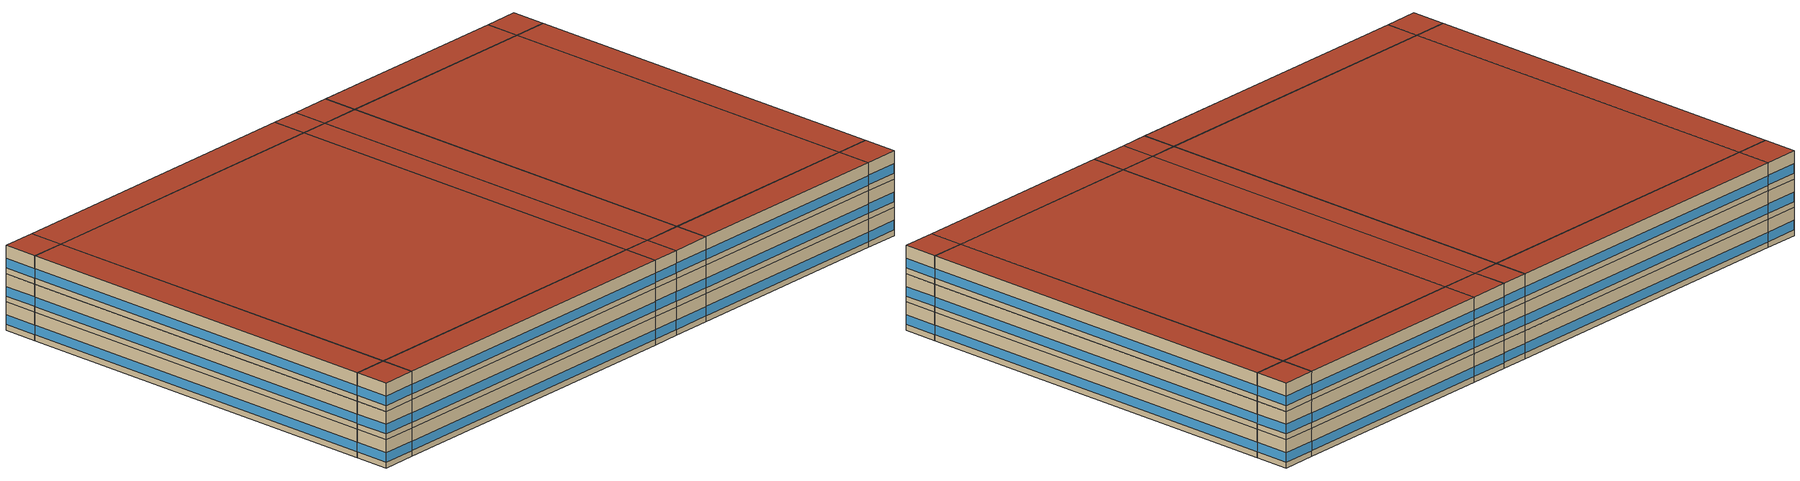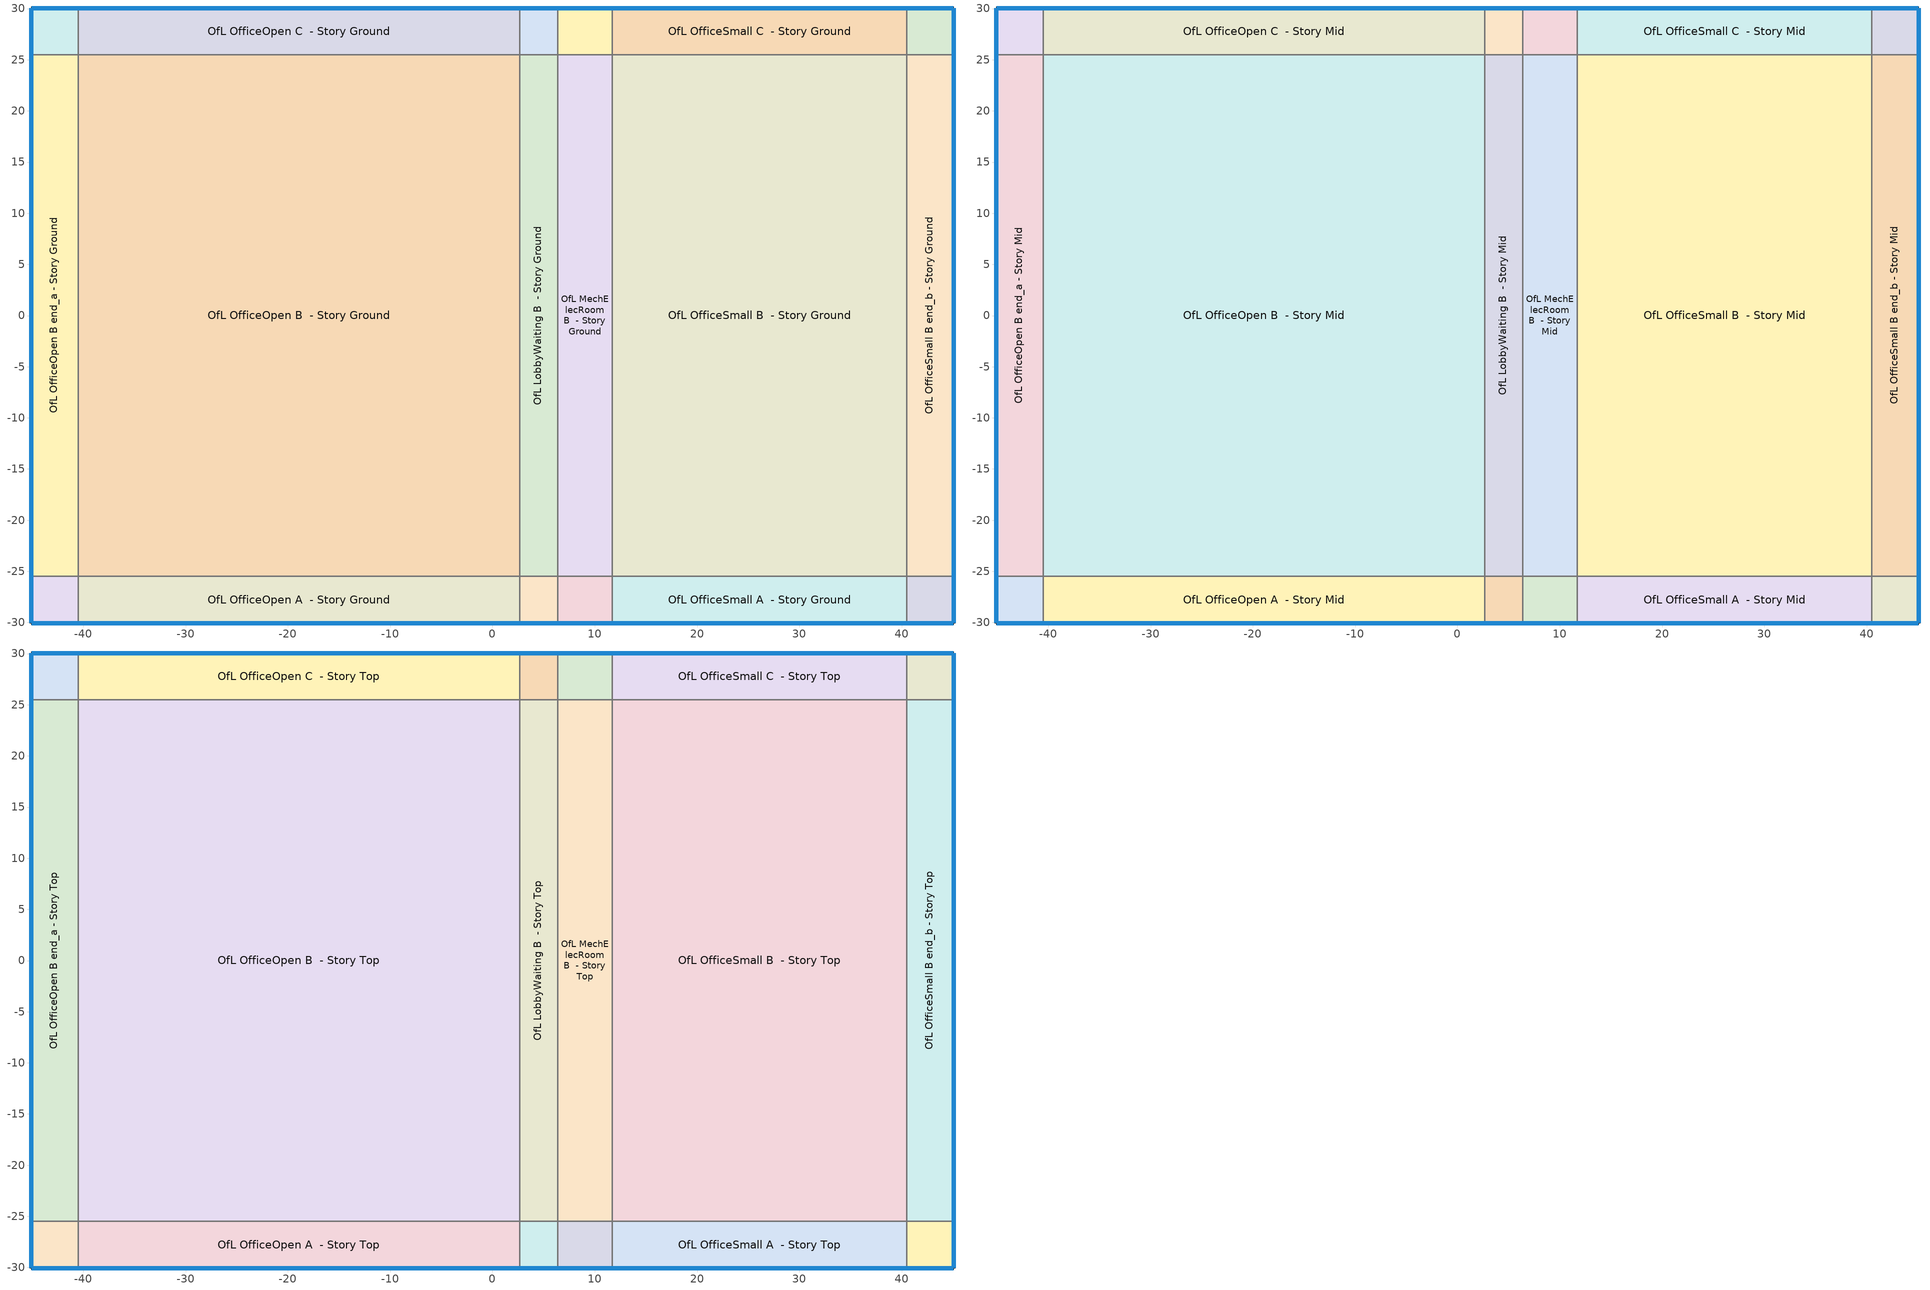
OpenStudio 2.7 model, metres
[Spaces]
OfL OfficeOpen A end_a - Story Ground
 floor ground: -45.08,-30.05 -45.08,-25.48 -40.5,-25.48 -40.5,-30.05 z0
 wall outside: -45.08,-25.48 -45.08,-30.05 -40.5,-30.05 z0:3.66
 wall to OfL OfficeOpen B end_a - Story Ground: -40.5,-25.48 -45.08,-25.48 z0:3.66
 wall to OfL OfficeOpen A  - Story Ground: -40.5,-30.05 -40.5,-25.48 z0:3.66
 window: -45.05,-30.05 -40.53,-30.05 / -45.08,-25.5 -45.08,-30.02 z0.76:1.98
OfL OfficeOpen B end_a - Story Ground
 floor ground: -45.08,-25.48 -45.08,25.48 -40.5,25.48 -40.5,-25.48 z0
 wall outside: -45.08,25.48 -45.08,-25.48 z0:3.66
 wall to OfL OfficeOpen C end_a - Story Ground: -40.5,25.48 -45.08,25.48 z0:3.66
 wall to OfL OfficeOpen B  - Story Ground: -40.5,-25.48 -40.5,25.48 z0:3.66
 window: -45.08,25.45 -45.08,-25.45 z0.76:1.97
OfL OfficeOpen C end_a - Story Ground
 floor ground: -45.08,25.48 -45.08,30.05 -40.5,30.05 -40.5,25.48 z0
 wall outside: -40.5,30.05 -45.08,30.05 -45.08,25.48 z0:3.66
 wall to OfL OfficeOpen C  - Story Ground: -40.5,25.48 -40.5,30.05 z0:3.66
 window: -45.08,30.02 -45.08,25.5 / -40.53,30.05 -45.05,30.05 z0.76:1.98
OfL OfficeOpen A  - Story Ground
 floor ground: -40.5,-30.05 -40.5,-25.48 2.67,-25.48 2.67,-30.05 z0
 wall outside: -40.5,-30.05 2.67,-30.05 z0:3.66
 wall to OfL OfficeOpen B  - Story Ground: 2.67,-25.48 -40.5,-25.48 z0:3.66
 wall to OfL LobbyWaiting A  - Story Ground: 2.67,-30.05 2.67,-25.48 z0:3.66
 window: -40.48,-30.05 2.64,-30.05 z0.76:1.97
OfL OfficeOpen B  - Story Ground
 floor ground: -40.5,-25.48 -40.5,25.48 2.67,25.48 2.67,-25.48 z0
 wall to OfL OfficeOpen C  - Story Ground: 2.67,25.48 -40.5,25.48 z0:3.66
 wall to OfL LobbyWaiting B  - Story Ground: 2.67,-25.48 2.67,25.48 z0:3.66
OfL OfficeOpen C  - Story Ground
 floor ground: -40.5,25.48 -40.5,30.05 2.67,30.05 2.67,25.48 z0
 wall outside: 2.67,30.05 -40.5,30.05 z0:3.66
 wall to OfL LobbyWaiting C  - Story Ground: 2.67,25.48 2.67,30.05 z0:3.66
 window: 2.64,30.05 -40.48,30.05 z0.76:1.97
OfL LobbyWaiting A  - Story Ground
 floor ground: 2.67,-30.05 2.67,-25.48 6.38,-25.48 6.38,-30.05 z0
 wall outside: 2.67,-30.05 6.38,-30.05 z0:3.66
 wall to OfL LobbyWaiting B  - Story Ground: 6.38,-25.48 2.67,-25.48 z0:3.66
 wall to OfL MechElecRoom A  - Story Ground: 6.38,-30.05 6.38,-25.48 z0:3.66
 window: 2.69,-30.05 6.36,-30.05 z0.76:1.99
OfL LobbyWaiting B  - Story Ground
 floor ground: 2.67,-25.48 2.67,25.48 6.38,25.48 6.38,-25.48 z0
 wall to OfL LobbyWaiting C  - Story Ground: 6.38,25.48 2.67,25.48 z0:3.66
 wall to OfL MechElecRoom B  - Story Ground: 6.38,-25.48 6.38,25.48 z0:3.66
OfL LobbyWaiting C  - Story Ground
 floor ground: 2.67,25.48 2.67,30.05 6.38,30.05 6.38,25.48 z0
 wall outside: 6.38,30.05 2.67,30.05 z0:3.66
 wall to OfL MechElecRoom C  - Story Ground: 6.38,25.48 6.38,30.05 z0:3.66
 window: 6.36,30.05 2.69,30.05 z0.76:1.99
OfL MechElecRoom A  - Story Ground
 floor ground: 6.38,-30.05 6.38,-25.48 11.68,-25.48 11.68,-30.05 z0
 wall outside: 6.38,-30.05 11.68,-30.05 z0:3.66
 wall to OfL MechElecRoom B  - Story Ground: 11.68,-25.48 6.38,-25.48 z0:3.66
 wall to OfL OfficeSmall A  - Story Ground: 11.68,-30.05 11.68,-25.48 z0:3.66
 window: 6.41,-30.05 11.66,-30.05 z0.76:1.98
OfL MechElecRoom B  - Story Ground
 floor ground: 6.38,-25.48 6.38,25.48 11.68,25.48 11.68,-25.48 z0
 wall to OfL MechElecRoom C  - Story Ground: 11.68,25.48 6.38,25.48 z0:3.66
 wall to OfL OfficeSmall B  - Story Ground: 11.68,-25.48 11.68,25.48 z0:3.66
OfL MechElecRoom C  - Story Ground
 floor ground: 6.38,25.48 6.38,30.05 11.68,30.05 11.68,25.48 z0
 wall outside: 11.68,30.05 6.38,30.05 z0:3.66
 wall to OfL OfficeSmall C  - Story Ground: 11.68,25.48 11.68,30.05 z0:3.66
 window: 11.66,30.05 6.41,30.05 z0.76:1.98
OfL OfficeSmall A  - Story Ground
 floor ground: 11.68,-30.05 11.68,-25.48 40.5,-25.48 40.5,-30.05 z0
 wall outside: 11.68,-30.05 40.5,-30.05 z0:3.66
 wall to OfL OfficeSmall B  - Story Ground: 40.5,-25.48 11.68,-25.48 z0:3.66
 wall to OfL OfficeSmall A end_b - Story Ground: 40.5,-30.05 40.5,-25.48 z0:3.66
 window: 11.71,-30.05 40.48,-30.05 z0.76:1.97
OfL OfficeSmall B  - Story Ground
 floor ground: 11.68,-25.48 11.68,25.48 40.5,25.48 40.5,-25.48 z0
 wall to OfL OfficeSmall C  - Story Ground: 40.5,25.48 11.68,25.48 z0:3.66
 wall to OfL OfficeSmall B end_b - Story Ground: 40.5,-25.48 40.5,25.48 z0:3.66
OfL OfficeSmall C  - Story Ground
 floor ground: 11.68,25.48 11.68,30.05 40.5,30.05 40.5,25.48 z0
 wall outside: 40.5,30.05 11.68,30.05 z0:3.66
 wall to OfL OfficeSmall C end_b - Story Ground: 40.5,25.48 40.5,30.05 z0:3.66
 window: 40.48,30.05 11.71,30.05 z0.76:1.97
OfL OfficeSmall A end_b - Story Ground
 floor ground: 40.5,-30.05 40.5,-25.48 45.08,-25.48 45.08,-30.05 z0
 wall outside: 40.5,-30.05 45.08,-30.05 45.08,-25.48 z0:3.66
 wall to OfL OfficeSmall B end_b - Story Ground: 45.08,-25.48 40.5,-25.48 z0:3.66
 window: 40.53,-30.05 45.05,-30.05 / 45.08,-30.02 45.08,-25.5 z0.76:1.98
OfL OfficeSmall B end_b - Story Ground
 floor ground: 40.5,-25.48 40.5,25.48 45.08,25.48 45.08,-25.48 z0
 wall outside: 45.08,-25.48 45.08,25.48 z0:3.66
 wall to OfL OfficeSmall C end_b - Story Ground: 45.08,25.48 40.5,25.48 z0:3.66
 window: 45.08,-25.45 45.08,25.45 z0.76:1.97
OfL OfficeSmall C end_b - Story Ground
 floor ground: 40.5,25.48 40.5,30.05 45.08,30.05 45.08,25.48 z0
 wall outside: 45.08,25.48 45.08,30.05 40.5,30.05 z0:3.66
 window: 45.08,25.5 45.08,30.02 / 45.05,30.05 40.53,30.05 z0.76:1.98
OfL OfficeOpen A end_a - Story Mid
 floor to OfL OfficeOpen A end_a - Story Ground: -45.08,-30.05 -45.08,-25.48 -40.5,-25.48 -40.5,-30.05 z3.66
 wall outside: -45.08,-25.48 -45.08,-30.05 -40.5,-30.05 z3.66:7.32
 wall to OfL OfficeOpen B end_a - Story Mid: -40.5,-25.48 -45.08,-25.48 z3.66:7.32
 wall to OfL OfficeOpen A  - Story Mid: -40.5,-30.05 -40.5,-25.48 z3.66:7.32
 window: -45.08,-25.5 -45.08,-30.02 / -45.05,-30.05 -40.53,-30.05 z4.42:5.64
OfL OfficeOpen B end_a - Story Mid
 floor to OfL OfficeOpen B end_a - Story Ground: -45.08,-25.48 -45.08,25.48 -40.5,25.48 -40.5,-25.48 z3.66
 wall outside: -45.08,25.48 -45.08,-25.48 z3.66:7.32
 wall to OfL OfficeOpen C end_a - Story Mid: -40.5,25.48 -45.08,25.48 z3.66:7.32
 wall to OfL OfficeOpen B  - Story Mid: -40.5,-25.48 -40.5,25.48 z3.66:7.32
 window: -45.08,25.45 -45.08,-25.45 z4.42:5.63
OfL OfficeOpen C end_a - Story Mid
 floor to OfL OfficeOpen C end_a - Story Ground: -45.08,25.48 -45.08,30.05 -40.5,30.05 -40.5,25.48 z3.66
 wall outside: -40.5,30.05 -45.08,30.05 -45.08,25.48 z3.66:7.32
 wall to OfL OfficeOpen C  - Story Mid: -40.5,25.48 -40.5,30.05 z3.66:7.32
 window: -40.53,30.05 -45.05,30.05 / -45.08,30.02 -45.08,25.5 z4.42:5.64
OfL OfficeOpen A  - Story Mid
 floor to OfL OfficeOpen A  - Story Ground: -40.5,-30.05 -40.5,-25.48 2.67,-25.48 2.67,-30.05 z3.66
 wall outside: -40.5,-30.05 2.67,-30.05 z3.66:7.32
 wall to OfL OfficeOpen B  - Story Mid: 2.67,-25.48 -40.5,-25.48 z3.66:7.32
 wall to OfL LobbyWaiting A  - Story Mid: 2.67,-30.05 2.67,-25.48 z3.66:7.32
 window: -40.48,-30.05 2.64,-30.05 z4.42:5.63
OfL OfficeOpen B  - Story Mid
 floor to OfL OfficeOpen B  - Story Ground: -40.5,-25.48 -40.5,25.48 2.67,25.48 2.67,-25.48 z3.66
 wall to OfL OfficeOpen C  - Story Mid: 2.67,25.48 -40.5,25.48 z3.66:7.32
 wall to OfL LobbyWaiting B  - Story Mid: 2.67,-25.48 2.67,25.48 z3.66:7.32
OfL OfficeOpen C  - Story Mid
 floor to OfL OfficeOpen C  - Story Ground: -40.5,25.48 -40.5,30.05 2.67,30.05 2.67,25.48 z3.66
 wall outside: 2.67,30.05 -40.5,30.05 z3.66:7.32
 wall to OfL LobbyWaiting C  - Story Mid: 2.67,25.48 2.67,30.05 z3.66:7.32
 window: 2.64,30.05 -40.48,30.05 z4.42:5.63
OfL LobbyWaiting A  - Story Mid
 floor to OfL LobbyWaiting A  - Story Ground: 2.67,-30.05 2.67,-25.48 6.38,-25.48 6.38,-30.05 z3.66
 wall outside: 2.67,-30.05 6.38,-30.05 z3.66:7.32
 wall to OfL LobbyWaiting B  - Story Mid: 6.38,-25.48 2.67,-25.48 z3.66:7.32
 wall to OfL MechElecRoom A  - Story Mid: 6.38,-30.05 6.38,-25.48 z3.66:7.32
 window: 2.69,-30.05 6.36,-30.05 z4.42:5.64
OfL LobbyWaiting B  - Story Mid
 floor to OfL LobbyWaiting B  - Story Ground: 2.67,-25.48 2.67,25.48 6.38,25.48 6.38,-25.48 z3.66
 wall to OfL LobbyWaiting C  - Story Mid: 6.38,25.48 2.67,25.48 z3.66:7.32
 wall to OfL MechElecRoom B  - Story Mid: 6.38,-25.48 6.38,25.48 z3.66:7.32
OfL LobbyWaiting C  - Story Mid
 floor to OfL LobbyWaiting C  - Story Ground: 2.67,25.48 2.67,30.05 6.38,30.05 6.38,25.48 z3.66
 wall outside: 6.38,30.05 2.67,30.05 z3.66:7.32
 wall to OfL MechElecRoom C  - Story Mid: 6.38,25.48 6.38,30.05 z3.66:7.32
 window: 6.36,30.05 2.69,30.05 z4.42:5.64
OfL MechElecRoom A  - Story Mid
 floor to OfL MechElecRoom A  - Story Ground: 6.38,-30.05 6.38,-25.48 11.68,-25.48 11.68,-30.05 z3.66
 wall outside: 6.38,-30.05 11.68,-30.05 z3.66:7.32
 wall to OfL MechElecRoom B  - Story Mid: 11.68,-25.48 6.38,-25.48 z3.66:7.32
 wall to OfL OfficeSmall A  - Story Mid: 11.68,-30.05 11.68,-25.48 z3.66:7.32
 window: 6.41,-30.05 11.66,-30.05 z4.42:5.64
OfL MechElecRoom B  - Story Mid
 floor to OfL MechElecRoom B  - Story Ground: 6.38,-25.48 6.38,25.48 11.68,25.48 11.68,-25.48 z3.66
 wall to OfL MechElecRoom C  - Story Mid: 11.68,25.48 6.38,25.48 z3.66:7.32
 wall to OfL OfficeSmall B  - Story Mid: 11.68,-25.48 11.68,25.48 z3.66:7.32
OfL MechElecRoom C  - Story Mid
 floor to OfL MechElecRoom C  - Story Ground: 6.38,25.48 6.38,30.05 11.68,30.05 11.68,25.48 z3.66
 wall outside: 11.68,30.05 6.38,30.05 z3.66:7.32
 wall to OfL OfficeSmall C  - Story Mid: 11.68,25.48 11.68,30.05 z3.66:7.32
 window: 11.66,30.05 6.41,30.05 z4.42:5.64
OfL OfficeSmall A  - Story Mid
 floor to OfL OfficeSmall A  - Story Ground: 11.68,-30.05 11.68,-25.48 40.5,-25.48 40.5,-30.05 z3.66
 wall outside: 11.68,-30.05 40.5,-30.05 z3.66:7.32
 wall to OfL OfficeSmall B  - Story Mid: 40.5,-25.48 11.68,-25.48 z3.66:7.32
 wall to OfL OfficeSmall A end_b - Story Mid: 40.5,-30.05 40.5,-25.48 z3.66:7.32
 window: 11.71,-30.05 40.48,-30.05 z4.42:5.63
OfL OfficeSmall B  - Story Mid
 floor to OfL OfficeSmall B  - Story Ground: 11.68,-25.48 11.68,25.48 40.5,25.48 40.5,-25.48 z3.66
 wall to OfL OfficeSmall C  - Story Mid: 40.5,25.48 11.68,25.48 z3.66:7.32
 wall to OfL OfficeSmall B end_b - Story Mid: 40.5,-25.48 40.5,25.48 z3.66:7.32
OfL OfficeSmall C  - Story Mid
 floor to OfL OfficeSmall C  - Story Ground: 11.68,25.48 11.68,30.05 40.5,30.05 40.5,25.48 z3.66
 wall outside: 40.5,30.05 11.68,30.05 z3.66:7.32
 wall to OfL OfficeSmall C end_b - Story Mid: 40.5,25.48 40.5,30.05 z3.66:7.32
 window: 40.48,30.05 11.71,30.05 z4.42:5.63
OfL OfficeSmall A end_b - Story Mid
 floor to OfL OfficeSmall A end_b - Story Ground: 40.5,-30.05 40.5,-25.48 45.08,-25.48 45.08,-30.05 z3.66
 wall outside: 40.5,-30.05 45.08,-30.05 45.08,-25.48 z3.66:7.32
 wall to OfL OfficeSmall B end_b - Story Mid: 45.08,-25.48 40.5,-25.48 z3.66:7.32
 window: 45.08,-30.02 45.08,-25.5 / 40.53,-30.05 45.05,-30.05 z4.42:5.64
OfL OfficeSmall B end_b - Story Mid
 floor to OfL OfficeSmall B end_b - Story Ground: 40.5,-25.48 40.5,25.48 45.08,25.48 45.08,-25.48 z3.66
 wall outside: 45.08,-25.48 45.08,25.48 z3.66:7.32
 wall to OfL OfficeSmall C end_b - Story Mid: 45.08,25.48 40.5,25.48 z3.66:7.32
 window: 45.08,-25.45 45.08,25.45 z4.42:5.63
OfL OfficeSmall C end_b - Story Mid
 floor to OfL OfficeSmall C end_b - Story Ground: 40.5,25.48 40.5,30.05 45.08,30.05 45.08,25.48 z3.66
 wall outside: 45.08,25.48 45.08,30.05 40.5,30.05 z3.66:7.32
 window: 45.05,30.05 40.53,30.05 / 45.08,25.5 45.08,30.02 z4.42:5.64
OfL OfficeOpen A end_a - Story Top
 floor to OfL OfficeOpen A end_a - Story Mid: -45.08,-30.05 -45.08,-25.48 -40.5,-25.48 -40.5,-30.05 z7.32
 wall outside: -45.08,-25.48 -45.08,-30.05 -40.5,-30.05 z7.32:10.97
 wall to OfL OfficeOpen B end_a - Story Top: -40.5,-25.48 -45.08,-25.48 z7.32:10.97
 wall to OfL OfficeOpen A  - Story Top: -40.5,-30.05 -40.5,-25.48 z7.32:10.97
 window: -45.08,-25.5 -45.08,-30.02 / -45.05,-30.05 -40.53,-30.05 z8.08:9.3
 roof outside: -40.5,-30.05 -40.5,-25.48 -45.08,-25.48 -45.08,-30.05 z10.97
OfL OfficeOpen B end_a - Story Top
 floor to OfL OfficeOpen B end_a - Story Mid: -45.08,-25.48 -45.08,25.48 -40.5,25.48 -40.5,-25.48 z7.32
 wall outside: -45.08,25.48 -45.08,-25.48 z7.32:10.97
 wall to OfL OfficeOpen C end_a - Story Top: -40.5,25.48 -45.08,25.48 z7.32:10.97
 wall to OfL OfficeOpen B  - Story Top: -40.5,-25.48 -40.5,25.48 z7.32:10.97
 window: -45.08,25.45 -45.08,-25.45 z8.08:9.29
 roof outside: -40.5,-25.48 -40.5,25.48 -45.08,25.48 -45.08,-25.48 z10.97
OfL OfficeOpen C end_a - Story Top
 floor to OfL OfficeOpen C end_a - Story Mid: -45.08,25.48 -45.08,30.05 -40.5,30.05 -40.5,25.48 z7.32
 wall outside: -40.5,30.05 -45.08,30.05 -45.08,25.48 z7.32:10.97
 wall to OfL OfficeOpen C  - Story Top: -40.5,25.48 -40.5,30.05 z7.32:10.97
 window: -45.08,30.02 -45.08,25.5 / -40.53,30.05 -45.05,30.05 z8.08:9.3
 roof outside: -40.5,25.48 -40.5,30.05 -45.08,30.05 -45.08,25.48 z10.97
OfL OfficeOpen A  - Story Top
 floor to OfL OfficeOpen A  - Story Mid: -40.5,-30.05 -40.5,-25.48 2.67,-25.48 2.67,-30.05 z7.32
 wall outside: -40.5,-30.05 2.67,-30.05 z7.32:10.97
 wall to OfL OfficeOpen B  - Story Top: 2.67,-25.48 -40.5,-25.48 z7.32:10.97
 wall to OfL LobbyWaiting A  - Story Top: 2.67,-30.05 2.67,-25.48 z7.32:10.97
 window: -40.48,-30.05 2.64,-30.05 z8.08:9.29
 roof outside: 2.67,-30.05 2.67,-25.48 -40.5,-25.48 -40.5,-30.05 z10.97
OfL OfficeOpen B  - Story Top
 floor to OfL OfficeOpen B  - Story Mid: -40.5,-25.48 -40.5,25.48 2.67,25.48 2.67,-25.48 z7.32
 wall to OfL OfficeOpen C  - Story Top: 2.67,25.48 -40.5,25.48 z7.32:10.97
 wall to OfL LobbyWaiting B  - Story Top: 2.67,-25.48 2.67,25.48 z7.32:10.97
 roof outside: 2.67,-25.48 2.67,25.48 -40.5,25.48 -40.5,-25.48 z10.97
OfL OfficeOpen C  - Story Top
 floor to OfL OfficeOpen C  - Story Mid: -40.5,25.48 -40.5,30.05 2.67,30.05 2.67,25.48 z7.32
 wall outside: 2.67,30.05 -40.5,30.05 z7.32:10.97
 wall to OfL LobbyWaiting C  - Story Top: 2.67,25.48 2.67,30.05 z7.32:10.97
 window: 2.64,30.05 -40.48,30.05 z8.08:9.29
 roof outside: 2.67,25.48 2.67,30.05 -40.5,30.05 -40.5,25.48 z10.97
OfL LobbyWaiting A  - Story Top
 floor to OfL LobbyWaiting A  - Story Mid: 2.67,-30.05 2.67,-25.48 6.38,-25.48 6.38,-30.05 z7.32
 wall outside: 2.67,-30.05 6.38,-30.05 z7.32:10.97
 wall to OfL LobbyWaiting B  - Story Top: 6.38,-25.48 2.67,-25.48 z7.32:10.97
 wall to OfL MechElecRoom A  - Story Top: 6.38,-30.05 6.38,-25.48 z7.32:10.97
 window: 2.69,-30.05 6.36,-30.05 z8.08:9.3
 roof outside: 6.38,-30.05 6.38,-25.48 2.67,-25.48 2.67,-30.05 z10.97
OfL LobbyWaiting B  - Story Top
 floor to OfL LobbyWaiting B  - Story Mid: 2.67,-25.48 2.67,25.48 6.38,25.48 6.38,-25.48 z7.32
 wall to OfL LobbyWaiting C  - Story Top: 6.38,25.48 2.67,25.48 z7.32:10.97
 wall to OfL MechElecRoom B  - Story Top: 6.38,-25.48 6.38,25.48 z7.32:10.97
 roof outside: 6.38,-25.48 6.38,25.48 2.67,25.48 2.67,-25.48 z10.97
OfL LobbyWaiting C  - Story Top
 floor to OfL LobbyWaiting C  - Story Mid: 2.67,25.48 2.67,30.05 6.38,30.05 6.38,25.48 z7.32
 wall outside: 6.38,30.05 2.67,30.05 z7.32:10.97
 wall to OfL MechElecRoom C  - Story Top: 6.38,25.48 6.38,30.05 z7.32:10.97
 window: 6.36,30.05 2.69,30.05 z8.08:9.3
 roof outside: 6.38,25.48 6.38,30.05 2.67,30.05 2.67,25.48 z10.97
OfL MechElecRoom A  - Story Top
 floor to OfL MechElecRoom A  - Story Mid: 6.38,-30.05 6.38,-25.48 11.68,-25.48 11.68,-30.05 z7.32
 wall outside: 6.38,-30.05 11.68,-30.05 z7.32:10.97
 wall to OfL MechElecRoom B  - Story Top: 11.68,-25.48 6.38,-25.48 z7.32:10.97
 wall to OfL OfficeSmall A  - Story Top: 11.68,-30.05 11.68,-25.48 z7.32:10.97
 window: 6.41,-30.05 11.66,-30.05 z8.08:9.3
 roof outside: 11.68,-30.05 11.68,-25.48 6.38,-25.48 6.38,-30.05 z10.97
OfL MechElecRoom B  - Story Top
 floor to OfL MechElecRoom B  - Story Mid: 6.38,-25.48 6.38,25.48 11.68,25.48 11.68,-25.48 z7.32
 wall to OfL MechElecRoom C  - Story Top: 11.68,25.48 6.38,25.48 z7.32:10.97
 wall to OfL OfficeSmall B  - Story Top: 11.68,-25.48 11.68,25.48 z7.32:10.97
 roof outside: 11.68,-25.48 11.68,25.48 6.38,25.48 6.38,-25.48 z10.97
OfL MechElecRoom C  - Story Top
 floor to OfL MechElecRoom C  - Story Mid: 6.38,25.48 6.38,30.05 11.68,30.05 11.68,25.48 z7.32
 wall outside: 11.68,30.05 6.38,30.05 z7.32:10.97
 wall to OfL OfficeSmall C  - Story Top: 11.68,25.48 11.68,30.05 z7.32:10.97
 window: 11.66,30.05 6.41,30.05 z8.08:9.3
 roof outside: 11.68,25.48 11.68,30.05 6.38,30.05 6.38,25.48 z10.97
OfL OfficeSmall A  - Story Top
 floor to OfL OfficeSmall A  - Story Mid: 11.68,-30.05 11.68,-25.48 40.5,-25.48 40.5,-30.05 z7.32
 wall outside: 11.68,-30.05 40.5,-30.05 z7.32:10.97
 wall to OfL OfficeSmall B  - Story Top: 40.5,-25.48 11.68,-25.48 z7.32:10.97
 wall to OfL OfficeSmall A end_b - Story Top: 40.5,-30.05 40.5,-25.48 z7.32:10.97
 window: 11.71,-30.05 40.48,-30.05 z8.08:9.29
 roof outside: 40.5,-30.05 40.5,-25.48 11.68,-25.48 11.68,-30.05 z10.97
OfL OfficeSmall B  - Story Top
 floor to OfL OfficeSmall B  - Story Mid: 11.68,-25.48 11.68,25.48 40.5,25.48 40.5,-25.48 z7.32
 wall to OfL OfficeSmall C  - Story Top: 40.5,25.48 11.68,25.48 z7.32:10.97
 wall to OfL OfficeSmall B end_b - Story Top: 40.5,-25.48 40.5,25.48 z7.32:10.97
 roof outside: 40.5,-25.48 40.5,25.48 11.68,25.48 11.68,-25.48 z10.97
OfL OfficeSmall C  - Story Top
 floor to OfL OfficeSmall C  - Story Mid: 11.68,25.48 11.68,30.05 40.5,30.05 40.5,25.48 z7.32
 wall outside: 40.5,30.05 11.68,30.05 z7.32:10.97
 wall to OfL OfficeSmall C end_b - Story Top: 40.5,25.48 40.5,30.05 z7.32:10.97
 window: 40.48,30.05 11.71,30.05 z8.08:9.29
 roof outside: 40.5,25.48 40.5,30.05 11.68,30.05 11.68,25.48 z10.97
OfL OfficeSmall A end_b - Story Top
 floor to OfL OfficeSmall A end_b - Story Mid: 40.5,-30.05 40.5,-25.48 45.08,-25.48 45.08,-30.05 z7.32
 wall outside: 40.5,-30.05 45.08,-30.05 45.08,-25.48 z7.32:10.97
 wall to OfL OfficeSmall B end_b - Story Top: 45.08,-25.48 40.5,-25.48 z7.32:10.97
 window: 45.08,-30.02 45.08,-25.5 / 40.53,-30.05 45.05,-30.05 z8.08:9.3
 roof outside: 45.08,-30.05 45.08,-25.48 40.5,-25.48 40.5,-30.05 z10.97
OfL OfficeSmall B end_b - Story Top
 floor to OfL OfficeSmall B end_b - Story Mid: 40.5,-25.48 40.5,25.48 45.08,25.48 45.08,-25.48 z7.32
 wall outside: 45.08,-25.48 45.08,25.48 z7.32:10.97
 wall to OfL OfficeSmall C end_b - Story Top: 45.08,25.48 40.5,25.48 z7.32:10.97
 window: 45.08,-25.45 45.08,25.45 z8.08:9.29
 roof outside: 45.08,-25.48 45.08,25.48 40.5,25.48 40.5,-25.48 z10.97
OfL OfficeSmall C end_b - Story Top
 floor to OfL OfficeSmall C end_b - Story Mid: 40.5,25.48 40.5,30.05 45.08,30.05 45.08,25.48 z7.32
 wall outside: 45.08,25.48 45.08,30.05 40.5,30.05 z7.32:10.97
 window: 45.08,25.5 45.08,30.02 / 45.05,30.05 40.53,30.05 z8.08:9.3
 roof outside: 45.08,25.48 45.08,30.05 40.5,30.05 40.5,25.48 z10.97
[Building]
DEER Pre-1975|OfL
[Site]
Site 1
[ClimateZones]
Climate Zone Institution Name 1=CEC; Climate Zone Document Name 1=California Climate Zone Descriptions; Climate Zone Document Year 1=1995; Climate Zone Value 1=6
[SizingPeriod:DesignDay] Barometric Pressure {Pa}=100977; Sky Clearness=0; Rain Indicator=0; Snow Indicator=0; Day of Month=21; Daylight Saving Time Indicator=0; Humidity Indicating Type=Wetbulb; Dry-Bulb Temperature Range Modifier Type=DefaultMultipliers
Name | Maximum Dry-Bulb Temperature {C} | Daily Dry-Bulb Temperature Range {deltaC} | Humidity Indicating Conditions at Maximum Dry-Bulb | Wind Speed {m/s} | Wind Direction {deg} | Month | Day Type | Solar Model Indicator | ASHRAE Taub | ASHRAE Taud
Houston Bush Intercontinental Ann Clg .4% Condns DB=>MWB | 36 | 10.1 | 24.8 | 3.5 | 170 | 7 | SummerDesignDay | ASHRAETau | 0.499 | 1.97
Houston Bush Intercontinental Ann Htg 99.6% Condns DB | -1.6 | 0 | -1.6 | 2.8 | 0 | 1 | WinterDesignDay | ASHRAEClearSky
[SpaceType] Standards Building Type=OfL
Name | Standards Space Type
OfL LobbyWaiting | LobbyWaiting
OfL OfficeSmall | OfficeSmall
OfL OfficeOpen | OfficeOpen
OfL MechElecRoom | MechElecRoom
[BuildingStory] Nominal Floor to Floor Height {m}=3.6576
Name | Nominal Z Coordinate {m}
Story Ground | 0
Story Mid | 3.6576
Story Top | 7.3152
[Space]
Name | Space Type | Building Story | Thermal Zone
OfL OfficeOpen A end_a - Story Ground | OfL OfficeOpen | Story Ground | Zone OfL OfficeOpen A end_a - Story Ground
OfL OfficeOpen B end_a - Story Ground | OfL OfficeOpen | Story Ground | Zone OfL OfficeOpen B end_a - Story Ground
OfL OfficeOpen C end_a - Story Ground | OfL OfficeOpen | Story Ground | Zone OfL OfficeOpen C end_a - Story Ground
OfL OfficeOpen A  - Story Ground | OfL OfficeOpen | Story Ground | Zone OfL OfficeOpen A  - Story Ground
OfL OfficeOpen B  - Story Ground | OfL OfficeOpen | Story Ground | Zone OfL OfficeOpen B  - Story Ground
OfL OfficeOpen C  - Story Ground | OfL OfficeOpen | Story Ground | Zone OfL OfficeOpen C  - Story Ground
OfL LobbyWaiting A  - Story Ground | OfL LobbyWaiting | Story Ground | Zone OfL LobbyWaiting A  - Story Ground
OfL LobbyWaiting B  - Story Ground | OfL LobbyWaiting | Story Ground | Zone OfL LobbyWaiting B  - Story Ground
OfL LobbyWaiting C  - Story Ground | OfL LobbyWaiting | Story Ground | Zone OfL LobbyWaiting C  - Story Ground
OfL MechElecRoom A  - Story Ground | OfL MechElecRoom | Story Ground | Zone OfL MechElecRoom A  - Story Ground
OfL MechElecRoom B  - Story Ground | OfL MechElecRoom | Story Ground | Zone OfL MechElecRoom B  - Story Ground
OfL MechElecRoom C  - Story Ground | OfL MechElecRoom | Story Ground | Zone OfL MechElecRoom C  - Story Ground
OfL OfficeSmall A  - Story Ground | OfL OfficeSmall | Story Ground | Zone OfL OfficeSmall A  - Story Ground
OfL OfficeSmall B  - Story Ground | OfL OfficeSmall | Story Ground | Zone OfL OfficeSmall B  - Story Ground
OfL OfficeSmall C  - Story Ground | OfL OfficeSmall | Story Ground | Zone OfL OfficeSmall C  - Story Ground
OfL OfficeSmall A end_b - Story Ground | OfL OfficeSmall | Story Ground | Zone OfL OfficeSmall A end_b - Story Ground
OfL OfficeSmall B end_b - Story Ground | OfL OfficeSmall | Story Ground | Zone OfL OfficeSmall B end_b - Story Ground
OfL OfficeSmall C end_b - Story Ground | OfL OfficeSmall | Story Ground | Zone OfL OfficeSmall C end_b - Story Ground
OfL OfficeOpen A end_a - Story Mid | OfL OfficeOpen | Story Mid | Zone OfL OfficeOpen A end_a - Story Mid
OfL OfficeOpen B end_a - Story Mid | OfL OfficeOpen | Story Mid | Zone OfL OfficeOpen B end_a - Story Mid
OfL OfficeOpen C end_a - Story Mid | OfL OfficeOpen | Story Mid | Zone OfL OfficeOpen C end_a - Story Mid
OfL OfficeOpen A  - Story Mid | OfL OfficeOpen | Story Mid | Zone OfL OfficeOpen A  - Story Mid
OfL OfficeOpen B  - Story Mid | OfL OfficeOpen | Story Mid | Zone OfL OfficeOpen B  - Story Mid
OfL OfficeOpen C  - Story Mid | OfL OfficeOpen | Story Mid | Zone OfL OfficeOpen C  - Story Mid
OfL LobbyWaiting A  - Story Mid | OfL LobbyWaiting | Story Mid | Zone OfL LobbyWaiting A  - Story Mid
OfL LobbyWaiting B  - Story Mid | OfL LobbyWaiting | Story Mid | Zone OfL LobbyWaiting B  - Story Mid
OfL LobbyWaiting C  - Story Mid | OfL LobbyWaiting | Story Mid | Zone OfL LobbyWaiting C  - Story Mid
OfL MechElecRoom A  - Story Mid | OfL MechElecRoom | Story Mid | Zone OfL MechElecRoom A  - Story Mid
OfL MechElecRoom B  - Story Mid | OfL MechElecRoom | Story Mid | Zone OfL MechElecRoom B  - Story Mid
OfL MechElecRoom C  - Story Mid | OfL MechElecRoom | Story Mid | Zone OfL MechElecRoom C  - Story Mid
OfL OfficeSmall A  - Story Mid | OfL OfficeSmall | Story Mid | Zone OfL OfficeSmall A  - Story Mid
OfL OfficeSmall B  - Story Mid | OfL OfficeSmall | Story Mid | Zone OfL OfficeSmall B  - Story Mid
OfL OfficeSmall C  - Story Mid | OfL OfficeSmall | Story Mid | Zone OfL OfficeSmall C  - Story Mid
OfL OfficeSmall A end_b - Story Mid | OfL OfficeSmall | Story Mid | Zone OfL OfficeSmall A end_b - Story Mid
OfL OfficeSmall B end_b - Story Mid | OfL OfficeSmall | Story Mid | Zone OfL OfficeSmall B end_b - Story Mid
OfL OfficeSmall C end_b - Story Mid | OfL OfficeSmall | Story Mid | Zone OfL OfficeSmall C end_b - Story Mid
OfL OfficeOpen A end_a - Story Top | OfL OfficeOpen | Story Top | Zone OfL OfficeOpen A end_a - Story Top
OfL OfficeOpen B end_a - Story Top | OfL OfficeOpen | Story Top | Zone OfL OfficeOpen B end_a - Story Top
OfL OfficeOpen C end_a - Story Top | OfL OfficeOpen | Story Top | Zone OfL OfficeOpen C end_a - Story Top
OfL OfficeOpen A  - Story Top | OfL OfficeOpen | Story Top | Zone OfL OfficeOpen A  - Story Top
OfL OfficeOpen B  - Story Top | OfL OfficeOpen | Story Top | Zone OfL OfficeOpen B  - Story Top
OfL OfficeOpen C  - Story Top | OfL OfficeOpen | Story Top | Zone OfL OfficeOpen C  - Story Top
OfL LobbyWaiting A  - Story Top | OfL LobbyWaiting | Story Top | Zone OfL LobbyWaiting A  - Story Top
OfL LobbyWaiting B  - Story Top | OfL LobbyWaiting | Story Top | Zone OfL LobbyWaiting B  - Story Top
OfL LobbyWaiting C  - Story Top | OfL LobbyWaiting | Story Top | Zone OfL LobbyWaiting C  - Story Top
OfL MechElecRoom A  - Story Top | OfL MechElecRoom | Story Top | Zone OfL MechElecRoom A  - Story Top
OfL MechElecRoom B  - Story Top | OfL MechElecRoom | Story Top | Zone OfL MechElecRoom B  - Story Top
OfL MechElecRoom C  - Story Top | OfL MechElecRoom | Story Top | Zone OfL MechElecRoom C  - Story Top
OfL OfficeSmall A  - Story Top | OfL OfficeSmall | Story Top | Zone OfL OfficeSmall A  - Story Top
OfL OfficeSmall B  - Story Top | OfL OfficeSmall | Story Top | Zone OfL OfficeSmall B  - Story Top
OfL OfficeSmall C  - Story Top | OfL OfficeSmall | Story Top | Zone OfL OfficeSmall C  - Story Top
OfL OfficeSmall A end_b - Story Top | OfL OfficeSmall | Story Top | Zone OfL OfficeSmall A end_b - Story Top
OfL OfficeSmall B end_b - Story Top | OfL OfficeSmall | Story Top | Zone OfL OfficeSmall B end_b - Story Top
OfL OfficeSmall C end_b - Story Top | OfL OfficeSmall | Story Top | Zone OfL OfficeSmall C end_b - Story Top
[ThermalZone] Multiplier=1; Use Ideal Air Loads=No
Zone OfL OfficeOpen A end_a - Story Ground; Zone OfL OfficeOpen B end_a - Story Ground; Zone OfL OfficeOpen C end_a - Story Ground; Zone OfL OfficeOpen A  - Story Ground; Zone OfL OfficeOpen B  - Story Ground; Zone OfL OfficeOpen C  - Story Ground; Zone OfL LobbyWaiting A  - Story Ground; Zone OfL LobbyWaiting B  - Story Ground; Zone OfL LobbyWaiting C  - Story Ground; Zone OfL MechElecRoom A  - Story Ground; Zone OfL MechElecRoom B  - Story Ground; Zone OfL MechElecRoom C  - Story Ground; Zone OfL OfficeSmall A  - Story Ground; Zone OfL OfficeSmall B  - Story Ground; Zone OfL OfficeSmall C  - Story Ground; Zone OfL OfficeSmall A end_b - Story Ground; Zone OfL OfficeSmall B end_b - Story Ground; Zone OfL OfficeSmall C end_b - Story Ground; Zone OfL OfficeOpen A end_a - Story Mid; Zone OfL OfficeOpen B end_a - Story Mid; Zone OfL OfficeOpen C end_a - Story Mid; Zone OfL OfficeOpen A  - Story Mid; Zone OfL OfficeOpen B  - Story Mid; Zone OfL OfficeOpen C  - Story Mid; Zone OfL LobbyWaiting A  - Story Mid; Zone OfL LobbyWaiting B  - Story Mid; Zone OfL LobbyWaiting C  - Story Mid; Zone OfL MechElecRoom A  - Story Mid; Zone OfL MechElecRoom B  - Story Mid; Zone OfL MechElecRoom C  - Story Mid; Zone OfL OfficeSmall A  - Story Mid; Zone OfL OfficeSmall B  - Story Mid; Zone OfL OfficeSmall C  - Story Mid; Zone OfL OfficeSmall A end_b - Story Mid; Zone OfL OfficeSmall B end_b - Story Mid; Zone OfL OfficeSmall C end_b - Story Mid; Zone OfL OfficeOpen A end_a - Story Top; Zone OfL OfficeOpen B end_a - Story Top; Zone OfL OfficeOpen C end_a - Story Top; Zone OfL OfficeOpen A  - Story Top; Zone OfL OfficeOpen B  - Story Top; Zone OfL OfficeOpen C  - Story Top; Zone OfL LobbyWaiting A  - Story Top; Zone OfL LobbyWaiting B  - Story Top; Zone OfL LobbyWaiting C  - Story Top; Zone OfL MechElecRoom A  - Story Top; Zone OfL MechElecRoom B  - Story Top; Zone OfL MechElecRoom C  - Story Top; Zone OfL OfficeSmall A  - Story Top; Zone OfL OfficeSmall B  - Story Top; Zone OfL OfficeSmall C  - Story Top; Zone OfL OfficeSmall A end_b - Story Top; Zone OfL OfficeSmall B end_b - Story Top; Zone OfL OfficeSmall C end_b - Story Top
[Sizing:Zone] Zone Cooling Design Supply Air Temperature Input Method=SupplyAirTemperature; Zone Cooling Design Supply Air Temperature {C}=14; Zone Cooling Design Supply Air Temperature Difference {deltaC}=11.11; Zone Heating Design Supply Air Temperature Input Method=SupplyAirTemperature; Zone Heating Design Supply Air Temperature {C}=40; Zone Heating Design Supply Air Temperature Difference {deltaC}=11.11; Zone Cooling Design Supply Air Humidity Ratio {kg-H2O/kg-air}=0.0085; Zone Heating Design Supply Air Humidity Ratio {kg-H2O/kg-air}=0.008; Cooling Design Air Flow Method=DesignDay; Heating Design Air Flow Method=DesignDay; Account for Dedicated Outdoor Air System=No; Dedicated Outdoor Air System Control Strategy=NeutralSupplyAir; Dedicated Outdoor Air Low Setpoint Temperature for Design {C}=autosize; Dedicated Outdoor Air High Setpoint Temperature for Design {C}=autosize
Zone OfL OfficeOpen A end_a - Story Ground; Zone OfL OfficeOpen B end_a - Story Ground; Zone OfL OfficeOpen C end_a - Story Ground; Zone OfL OfficeOpen A  - Story Ground; Zone OfL OfficeOpen B  - Story Ground; Zone OfL OfficeOpen C  - Story Ground; Zone OfL LobbyWaiting A  - Story Ground; Zone OfL LobbyWaiting B  - Story Ground; Zone OfL LobbyWaiting C  - Story Ground; Zone OfL MechElecRoom A  - Story Ground; Zone OfL MechElecRoom B  - Story Ground; Zone OfL MechElecRoom C  - Story Ground; Zone OfL OfficeSmall A  - Story Ground; Zone OfL OfficeSmall B  - Story Ground; Zone OfL OfficeSmall C  - Story Ground; Zone OfL OfficeSmall A end_b - Story Ground; Zone OfL OfficeSmall B end_b - Story Ground; Zone OfL OfficeSmall C end_b - Story Ground; Zone OfL OfficeOpen A end_a - Story Mid; Zone OfL OfficeOpen B end_a - Story Mid; Zone OfL OfficeOpen C end_a - Story Mid; Zone OfL OfficeOpen A  - Story Mid; Zone OfL OfficeOpen B  - Story Mid; Zone OfL OfficeOpen C  - Story Mid; Zone OfL LobbyWaiting A  - Story Mid; Zone OfL LobbyWaiting B  - Story Mid; Zone OfL LobbyWaiting C  - Story Mid; Zone OfL MechElecRoom A  - Story Mid; Zone OfL MechElecRoom B  - Story Mid; Zone OfL MechElecRoom C  - Story Mid; Zone OfL OfficeSmall A  - Story Mid; Zone OfL OfficeSmall B  - Story Mid; Zone OfL OfficeSmall C  - Story Mid; Zone OfL OfficeSmall A end_b - Story Mid; Zone OfL OfficeSmall B end_b - Story Mid; Zone OfL OfficeSmall C end_b - Story Mid; Zone OfL OfficeOpen A end_a - Story Top; Zone OfL OfficeOpen B end_a - Story Top; Zone OfL OfficeOpen C end_a - Story Top; Zone OfL OfficeOpen A  - Story Top; Zone OfL OfficeOpen B  - Story Top; Zone OfL OfficeOpen C  - Story Top; Zone OfL LobbyWaiting A  - Story Top; Zone OfL LobbyWaiting B  - Story Top; Zone OfL LobbyWaiting C  - Story Top; Zone OfL MechElecRoom A  - Story Top; Zone OfL MechElecRoom B  - Story Top; Zone OfL MechElecRoom C  - Story Top; Zone OfL OfficeSmall A  - Story Top; Zone OfL OfficeSmall B  - Story Top; Zone OfL OfficeSmall C  - Story Top; Zone OfL OfficeSmall A end_b - Story Top; Zone OfL OfficeSmall B end_b - Story Top; Zone OfL OfficeSmall C end_b - Story Top
